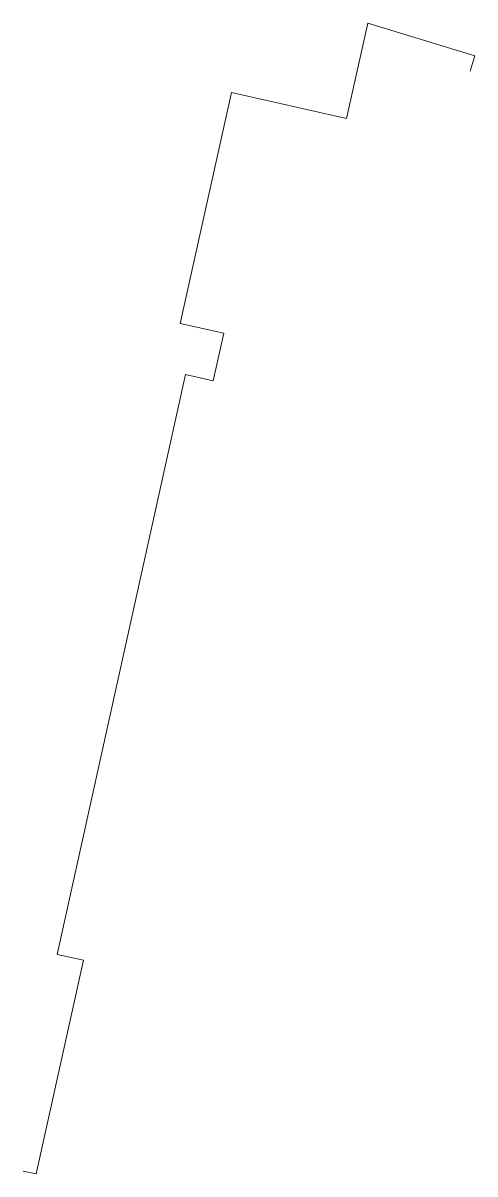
# Model space of a CAD drawing. Header units: millimetres. Extents: x 2471 to 2909, y 1327 to 1568.
# Drawn here: x 2872.5 to 2909.1, y 1405.8 to 1498.9 of the extents above; entities that cross this region are included whole.
import ezdxf

# ---------------------------------------------------------------- set-up
doc = ezdxf.new("R2010")
doc.units = ezdxf.units.MM
doc.layers.add('Layer1', color=2, linetype='Continuous', lineweight=9)

msp = doc.modelspace()

# ---------------------------------------------------------------- linework, layer by layer
at = {"layer": 'Layer1'}
for p, q in [((2898.685, 1491.176, 0), (2900.396, 1498.885, 0)), ((2900.396, 1498.885, 0), (2909.065, 1496.239, 0)), ((2909.065, 1496.239, 0), (2908.685, 1494.995, 0)), ((2885.214, 1474.589, 0), (2889.359, 1493.264, 0)), ((2889.359, 1493.264, 0), (2898.685, 1491.176, 0)), ((2888.741, 1473.799, -2.301), (2885.214, 1474.589, 0)), ((2887.888, 1469.953, 0), (2888.741, 1473.799, -2.301)), ((2875.264, 1423.574, 0), (2885.661, 1470.451, 0)), ((2885.661, 1470.451, 0), (2887.888, 1469.953, 0)), ((2873.577, 1405.814, 0), (2877.407, 1423.099, 0)), ((2877.407, 1423.099, 0), (2875.264, 1423.574, 0)), ((2872.507, 1406.051, 0), (2873.577, 1405.814, 0))]:
    msp.add_line(p, q, dxfattribs=at)

doc.saveas('drawing.dxf')
